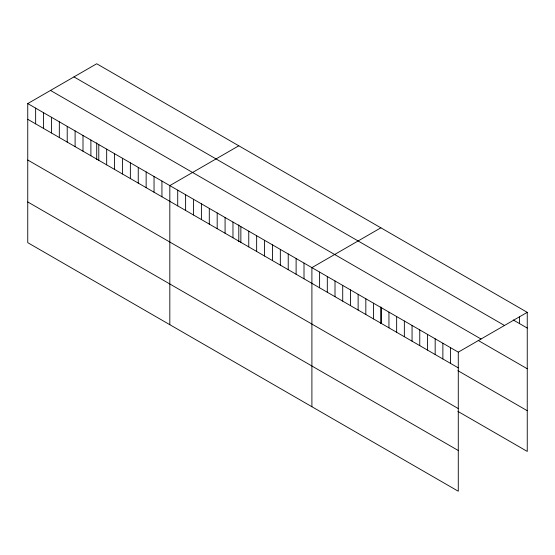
<?xml version="1.0" encoding="UTF-8"?>
<svg xmlns="http://www.w3.org/2000/svg" width="555" height="555" viewBox="0 0 555 555"><rect width="100%" height="100%" fill="white"/><g stroke="black" fill="none" stroke-linecap="round" stroke-linejoin="round"><path stroke-width="0.83" d="M27.75 103.584L458.284 352.147L458.284 491.237L27.75 242.667L27.75 103.584L96.716 63.763L527.25 312.333L527.25 451.416L457.91 411.387M238.796 145.792L169.823 185.606L169.823 324.696M380.869 227.821L311.903 267.635L311.903 406.725M458.284 352.147L527.25 312.333M513.243 319.964L527.25 328.047M73.961 76.902L504.488 325.473M50.512 90.444L481.039 339.008M478.223 340.458L527.25 368.763M27.75 119.304L458.284 367.868M457.91 370.671L527.25 410.707M27.75 160.013L458.284 408.577M27.75 201.958L458.284 450.521M519.542 316.981L519.542 323.6M450.577 347.701L450.577 363.421M442.876 343.254L442.876 358.974M435.169 338.807L435.169 354.52M427.468 334.36L427.468 350.073M419.76 329.906L419.76 345.626M412.06 325.459L412.06 341.179M404.352 321.012L404.352 336.732M396.652 316.565L396.652 332.285M388.944 312.118L388.944 327.832M381.243 307.671L381.243 323.385M380.869 306.901L380.869 323.676M373.536 303.217L373.536 318.938M365.828 298.77L365.828 314.491M358.128 294.323L358.128 310.044M350.42 289.876L350.42 305.597M342.719 285.43L342.719 301.15M335.012 280.983L335.012 296.696M327.311 276.529L327.311 292.249M319.604 272.082L319.604 287.802M304.008 263.077L304.008 278.797M296.113 258.519L296.113 274.239M288.225 253.968L288.225 269.681M280.33 249.41L280.33 265.124M272.436 244.852L272.436 260.572M264.541 240.294L264.541 256.015M256.653 235.736L256.653 251.457M248.758 231.178L248.758 246.899M240.863 226.62L240.863 242.341M238.796 224.872L238.796 241.647M232.968 222.062L232.968 237.783M225.08 217.511L225.08 233.225M217.185 212.953L217.185 228.667M209.291 208.396L209.291 224.116M201.396 203.838L201.396 219.558M193.508 199.28L193.508 215M185.613 194.722L185.613 210.442M177.718 190.164L177.718 205.884M161.935 181.055L161.935 196.768M154.04 176.497L154.04 192.217M146.145 171.939L146.145 187.659M138.25 167.381L138.25 183.101M130.363 162.823L130.363 178.543M122.468 158.265L122.468 173.986M114.573 153.707L114.573 169.428M106.678 149.156L106.678 164.87M98.79 144.598L98.79 160.312M96.716 142.843L96.716 159.625M90.895 140.04L90.895 155.761M83 135.482L83 151.203M75.105 130.924L75.105 146.645M67.217 126.367L67.217 142.087M59.323 121.809L59.323 137.529M51.428 117.251L51.428 132.971M43.533 112.7L43.533 128.413M35.645 108.142L35.645 123.855"/></g></svg>
